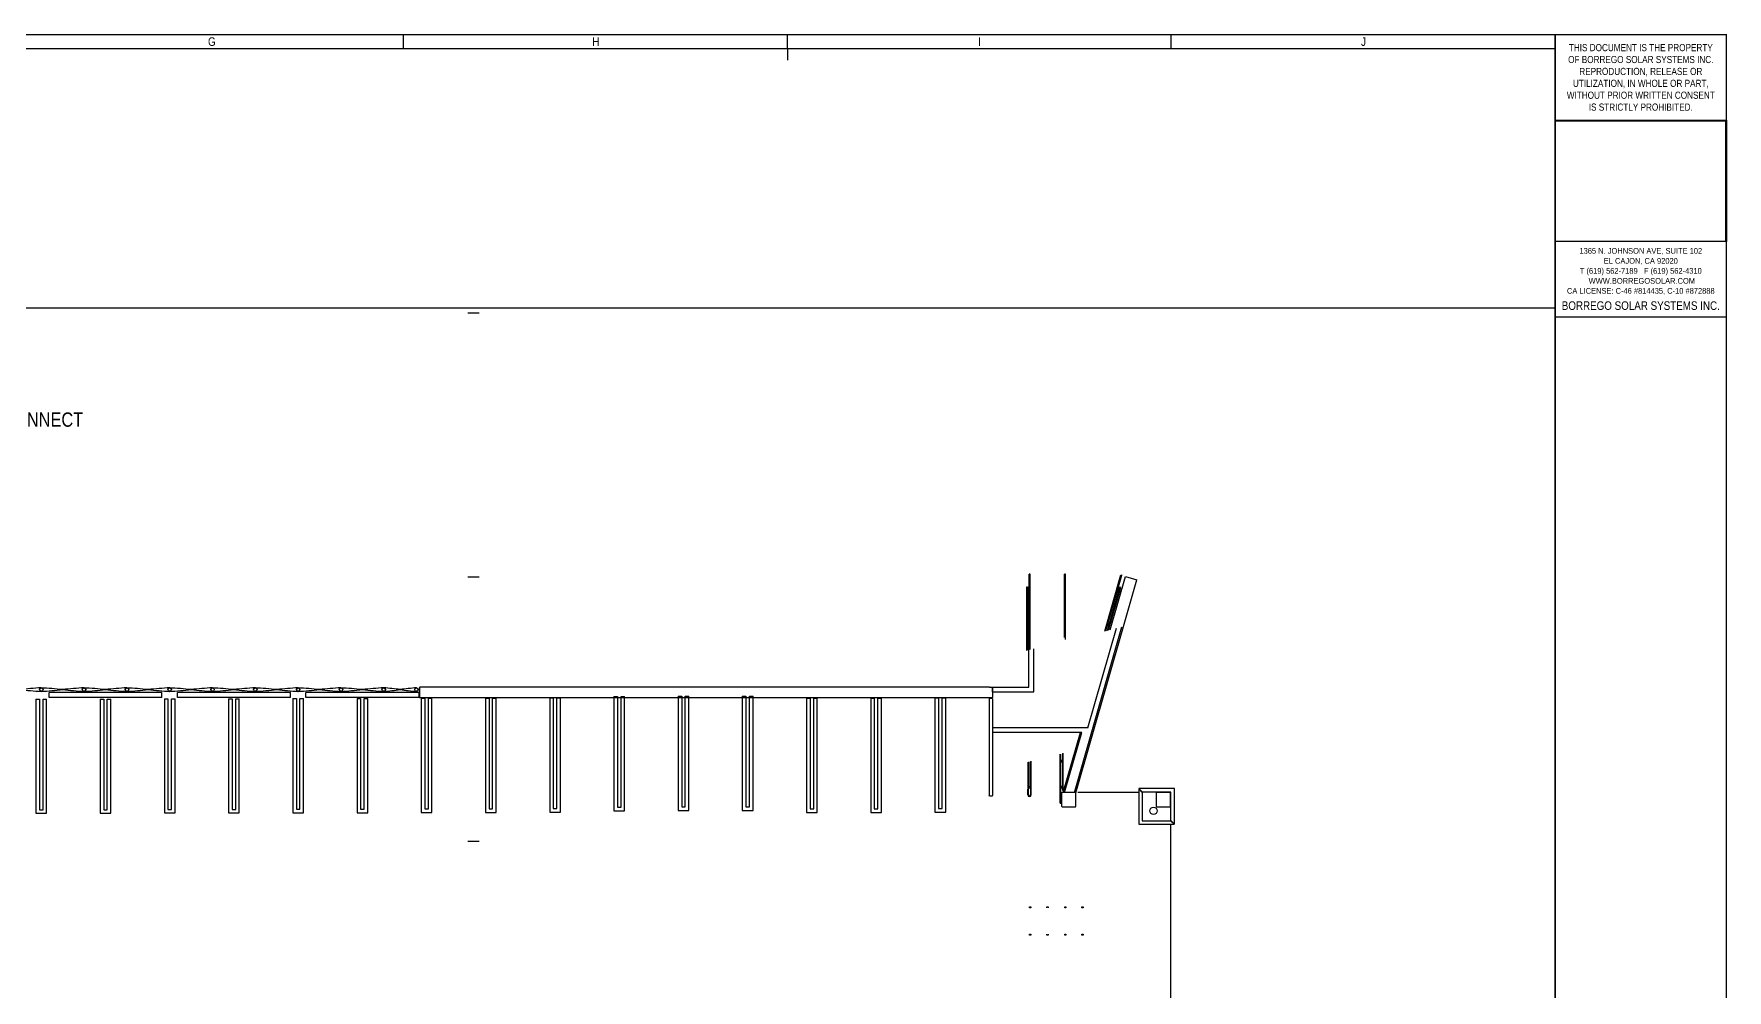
# Model space of a CAD drawing. Extents: x 1.3 to 36.8, y 1.2 to 24.4.
# Drawn here: x 21.94 to 36.78, y 16.04 to 24.42 of the extents above; entities that cross this region are included whole.
import ezdxf
from ezdxf import colors
from ezdxf.entities.mleader import LeaderData, LeaderLine
from ezdxf.enums import TextEntityAlignment as Align
from ezdxf.math import Vec2, Vec3

# ---------------------------------------------------------------- set-up
doc = ezdxf.new("R2010")
doc.units = 0
doc.header["$LTSCALE"] = 96
doc.header["$MEASUREMENT"] = 0
doc.linetypes.add('DOT', pattern=[0.25, 0, -0.25])
doc.linetypes.add('HIDDEN', pattern=[0.375, 0.25, -0.125])
for name, color, linetype in [('$AUDIT_BAD_LAYER1', 7, 'Continuous'), ('A-COLS', 1, 'Continuous'), ('A-FLOR-HRAL', 1, 'Continuous'), ('A-FLOR-OVHD', 2, 'HIDDEN'), ('A-WALL-FULL', 7, 'Continuous'), ('A-WALL-PRHT', 5, 'Continuous'), ('BORDER', 7, 'Continuous'), ('BS Title Block 24 x 36$0$TITLEBLOCK', 7, 'Continuous'), ('C-PKNG-STRP', 30, 'Continuous'), ('E - Equipment New', 7, 'Continuous')]:
    doc.layers.add(name, color=color, linetype=linetype)
doc.layers.add('NO PLOT - GRID', color=255, linetype='DOT', plot=False)
doc.layers.add('Non Printing', color=253, linetype='Continuous', plot=False)
doc.styles.add('Borrego 16TH', font='ARIALN.TTF', dxfattribs={"height": 0.0875})
doc.styles.add('Borrego 8th NO-ANNO', font='ARIALN.TTF')
doc.styles.add('BS Title Block 24 x 36$0$Borrego', font='ARIALN.TTF')
picture_1 = doc.add_image_def('image1.tif', size_in_pixel=(1233, 872))

# ---------------------------------------------------------------- blocks, each defined once
blk = doc.blocks.new('BLOCK')
at = {"layer": 'C-PKNG-STRP'}
for p, q in [((0, 0), (0, -192)), ((0, 0), (6, 0)), ((6, 0), (6, -186)), ((12, -186), (12, 0)), ((12, 0), (18, 0)), ((18, -192), (18, 0)), ((0, -192), (18, -192)), ((6, -186), (12, -186))]:
    blk.add_line(p, q, dxfattribs=at)
blk = doc.blocks.new('Border 24 x 36')
for p, q in [((24.038, 23.5), (24.038, 23.625)), ((27.4, 23.5), (27.4, 23.625)), ((30.762, 23.5), (30.762, 23.625))]:
    blk.add_line(p, q)
at = {"layer": 'BORDER'}
blk.add_line((34.125, 23.5), (0.5, 23.5), dxfattribs=at)
at = {"layer": 'BORDER', "const_width": 0.0125}
blk.add_lwpolyline([(0.375, 0.375), (35.625, 0.375), (35.625, 23.625), (0.375, 23.625)], close=True, dxfattribs=at)
at = {"layer": 'BORDER', "char_height": 0.075, "width": 0.18967, "attachment_point": 5, "style": 'Borrego 16TH'}
for s, insert in [('G', (22.358, 23.563)), ('H', (25.721, 23.563)), ('I', (29.083, 23.563)), ('J', (32.446, 23.563))]:
    blk.add_mtext(s, dxfattribs=dict(at, insert=insert))
blk = doc.blocks.new('BS Title Block 24 x 36$0$Revision Box New')
blk.add_lwpolyline([(-1.5, 2.527), (1.002, 2.527), (1.002, 2.377), (-1.5, 2.377)], close=True)
at = {"layer": 'BS Title Block 24 x 36$0$TITLEBLOCK'}
for p, q in [((-1.25, 2.527), (-1.25, 2.377)), ((-0.95, 2.527), (-0.95, 2.377)), ((-0.7, 2.527), (-0.7, 2.377))]:
    blk.add_line(p, q, dxfattribs=at)
blk.add_lwpolyline([(-1.5, 2.377), (-0.7, 2.377), (-0.7, 2.527), (-1.5, 2.527)], close=True, dxfattribs=at)
at = {"layer": 'BS Title Block 24 x 36$0$TITLEBLOCK', "style": 'BS Title Block 24 x 36$0$Borrego'}
for tag, p in [('03', (-1.375, 2.452)), ('01/15/07', (-1.1, 2.452)), ('DRN', (-0.825, 2.452))]:
    blk.add_attdef(tag, text='', height=0.0625, dxfattribs=at).set_placement(p, align=Align.MIDDLE_CENTER)
blk.add_attdef('AS_BUILT', text='', height=0.0625, dxfattribs=at).set_placement((-0.65, 2.446), align=Align.MIDDLE_LEFT)
blk = doc.blocks.new('BS Title Block 24 x 36')
at = {"layer": 'BS Title Block 24 x 36$0$TITLEBLOCK'}
for p, q in [((-1.5, 23.25), (-1.5, 23.25)), ((-1.35, 2.45), (-1.5, 2.45)), ((-1.35, 2.2), (-1.5, 2.2)), ((-1.35, 1.9), (-1.5, 1.9)), ((-1, 1.65), (-1, 0.85))]:
    blk.add_line(p, q, dxfattribs=at)
at = {"layer": 'BS Title Block 24 x 36$0$TITLEBLOCK', "const_width": 0.0125}
for points in [[(-1.5, 0), (0, 0), (0, 23.25), (-1.5, 23.25)], [(0, 0), (-1.5, 0), (-1.5, 23.25), (0, 23.25)], [(-1.5, 1.65), (-1.35, 1.65), (-1.35, 4.152), (-1.5, 4.152)]]:
    blk.add_lwpolyline(points, close=True, dxfattribs=at)
for points in [[(-1.5, 22.5), (0, 22.5)], [(-1.5, 21.439), (0, 21.439)], [(-1.5, 20.777), (0, 20.777)], [(-1.5, 4.152), (0, 4.152)]]:
    blk.add_lwpolyline(points, dxfattribs=at)
at = {"layer": 'BS Title Block 24 x 36$0$TITLEBLOCK'}
for points in [[(-1.5, 1.65, 0.0125, 0.0125, 0), (0, 1.65, 0.0125, 0.0125, 0)], [(-1.5, 0.85, 0.0125, 0.0125, 0), (0, 0.85, 0.0125, 0.0125, 0)]]:
    blk.add_lwpolyline(points, format="xyseb", dxfattribs=at)
for points in [[(-1.5, 1.45), (0, 1.45)], [(-1.5, 1.25), (0, 1.25)], [(-1.5, 1.05), (0, 1.05)]]:
    blk.add_lwpolyline(points, dxfattribs=at)
at = {"layer": 'BS Title Block 24 x 36$0$TITLEBLOCK', "rotation": 90}
blk.add_blockref('BS Title Block 24 x 36$0$Revision Box New', (1.177, 3.15), dxfattribs=at).add_auto_attribs({'AS_BUILT': 'UCSD SUBMITTAL', '01/15/07': '6/4/08', '03': '01', 'DRN': 'LFB'})
at = {"layer": 'BS Title Block 24 x 36$0$TITLEBLOCK', "style": 'BS Title Block 24 x 36$0$Borrego'}
for s, insert, char_height, width, attachment_point in [('THIS DOCUMENT IS THE PROPERTY OF BORREGO SOLAR SYSTEMS INC. REPRODUCTION, RELEASE OR UTILIZATION, IN WHOLE OR PART, WITHOUT PRIOR WRITTEN CONSENT IS STRICTLY PROHIBITED.', (-0.75, 22.875), 0.0625, 1.34656, 5), ('{\\fArial Narrow|b1|i0|c0|p34;DATE}', (-1.25, 1.55), 0.075, 0.5, 5), ('6/4/2008', (-0.95, 1.55), 0.075, 1, 4), ('{\\fArial Narrow|b1|i0|c0|p34;DRAWN}', (-1.25, 1.35), 0.075, 0.5, 5), ('L. BOUTILIER', (-0.95, 1.35), 0.075, 1, 4), ('{\\fArial Narrow|b1|i0|c0|p34;CHECKED}', (-1.25, 1.15), 0.075, 0.5, 5), ('B. HIBBERD', (-0.95, 1.15), 0.075, 1, 4), ('{\\fArial Narrow|b1|i0|c0|p34;SCALE}', (-1.25, 0.95), 0.075, 0.5, 5), ("AS SPEC'D", (-0.95, 0.95), 0.075, 1, 4)]:
    blk.add_mtext(s, dxfattribs=dict(at, insert=insert, char_height=char_height, width=width, attachment_point=attachment_point))
at = {"layer": 'BS Title Block 24 x 36$0$TITLEBLOCK', "line_spacing_factor": 1.05, "style": 'BS Title Block 24 x 36$0$Borrego'}
for s, insert, char_height, width, attachment_point in [('1365 N. JOHNSON AVE, SUITE 102\\PEL CAJON, CA 92020\\PT (619) 562-7189   F (619) 562-4310\\P WWW.BORREGOSOLAR.COM\\PCA LICENSE: C-46 #814435, C-10 #872888  ', (-0.75, 21.176), 0.05, 1.5, 5), ('BORREGO SOLAR SYSTEMS INC.', (-0.75, 20.914), 0.075, 1.75, 2)]:
    blk.add_mtext(s, dxfattribs=dict(at, insert=insert, char_height=char_height, width=width, attachment_point=attachment_point))
at = {"layer": 'BS Title Block 24 x 36$0$TITLEBLOCK', "rotation": 90, "style": 'BS Title Block 24 x 36$0$Borrego'}
for s, insert, char_height, width, attachment_point in [('GILMAN AND HOPKINS PARKING STRUCTURES', (-1.206, 12.139), 0.15, 4.25, 5), ('UNIVERSITY OF CALIFORNIA, SAN DIEGO', (-0.875, 12.139), 0.15, 4.25, 5), ('PHOTOVOLTAIC INSTALLATION', (-0.562, 12.139), 0.15, 4.25, 5), ('9500 GILMAN DR. LA JOLLA, CA 92093', (-0.25, 12.139), 0.1, 4.25, 5), ('{\\fArial Narrow|b1|i0|c0|p34;ISSUE DETAIL}', (-1.425, 2.55), 0.075, 0.6, 4), ('{\\fArial Narrow|b1|i0|c0|p34;DRN}', (-1.425, 2.327), 0.075, 0.41908, 5), ('{\\fArial Narrow|b1|i0|c0|p34;DATE}', (-1.425, 2.057), 0.075, 0.41908, 5), ('{\\fArial Narrow|b1|i0|c0|p34;REV}', (-1.425, 1.775), 0.075, 0.45, 5)]:
    blk.add_mtext(s, dxfattribs=dict(at, insert=insert, char_height=char_height, width=width, attachment_point=attachment_point))
image = blk.add_image(picture_1, insert=(-1.5, 21.439), size_in_units=(1.493, 1.056))
image.dxf.flags = 7
at = {"layer": 'BS Title Block 24 x 36$0$TITLEBLOCK'}
image = blk.add_image(picture_1, insert=(-1.5, 21.439), size_in_units=(1.5, 1.061), dxfattribs=at)
image.dxf.flags = 11

msp = doc.modelspace()

# ---------------------------------------------------------------- linework, layer by layer
at = {"layer": 'A-COLS'}
for p, q in [((31.62076, 17.80689), (31.62076, 17.49623)), ((31.65201, 17.77564), (31.62076, 17.80689)), ((31.93326, 17.80873), (31.6226, 17.80873)), ((31.65385, 17.77748), (31.6226, 17.80873)), ((31.93326, 17.49807), (31.93326, 17.80873)), ((31.65201, 17.77564), (31.65201, 17.52748)), ((31.90201, 17.77748), (31.65385, 17.77748)), ((31.90201, 17.52932), (31.90201, 17.77748)), ((31.65201, 17.52748), (31.90016, 17.52748)), ((31.90016, 17.52748), (31.93141, 17.49623)), ((31.90201, 17.52932), (31.93326, 17.49807)), ((31.62076, 17.49623), (31.93141, 17.49623))]:
    msp.add_line(p, q, dxfattribs=at)
for points in [[(31.07058, 17.65357), (31.07058, 17.77075), (31.06667, 17.77466), (30.94949, 17.77466), (30.94558, 17.77075), (30.94558, 17.65357), (30.94949, 17.64966), (31.06667, 17.64966)], [(31.8987, 17.65357), (31.8987, 17.77075), (31.8948, 17.77466), (31.77761, 17.77466), (31.7737, 17.77075), (31.7737, 17.65357), (31.77761, 17.64966), (31.8948, 17.64966)]]:
    msp.add_lwpolyline(points, close=True, dxfattribs=at)
msp.add_circle((31.75061, 17.61403), 0.03125, dxfattribs=at)
at = {"layer": 'A-FLOR-HRAL'}
for p, q in [((30.66173, 19.02398), (30.66173, 19.68622)), ((30.66954, 19.68622), (30.66173, 19.68622)), ((30.66954, 19.02592), (30.66954, 19.68622)), ((30.97943, 19.68622), (30.97162, 19.68622)), ((30.97162, 19.13093), (30.97162, 19.68622)), ((30.97943, 19.11516), (30.97943, 19.68622)), ((31.32293, 19.18844), (31.46431, 19.68148)), ((31.33168, 19.19061), (31.47182, 19.67932)), ((31.46431, 19.68148), (31.47182, 19.67932)), ((30.63959, 19.01847), (30.63959, 19.57601)), ((30.63959, 19.57601), (30.6474, 19.57601)), ((30.6474, 19.57601), (30.6474, 19.02041)), ((31.34773, 19.1946), (31.45632, 19.57332)), ((31.35648, 19.19678), (31.46383, 19.57117)), ((31.46383, 19.57117), (31.45632, 19.57332)), ((30.92995, 18.10941), (30.92995, 17.68612)), ((30.93777, 17.69133), (30.93777, 18.11171)), ((30.95209, 18.11591), (30.95209, 17.79539)), ((30.9599, 17.79539), (30.9599, 18.1182)), ((30.65001, 18.04112), (30.65001, 17.80982)), ((30.65782, 18.04306), (30.65782, 17.80982)), ((30.67214, 18.04662), (30.67214, 17.75383)), ((30.67995, 17.75383), (30.67995, 18.04857)), ((30.6487, 17.75383), (30.6487, 17.80461)), ((30.65652, 17.80461), (30.6487, 17.80461)), ((30.65782, 17.80982), (30.65001, 17.80982)), ((30.65652, 17.75383), (30.65652, 17.80461)), ((30.66433, 17.7382), (30.66433, 17.7382)), ((30.93516, 17.68091), (30.94309, 17.68091)), ((30.94037, 17.68872), (30.94309, 17.68872)), ((30.94309, 17.68091), (30.94309, 17.68872)), ((30.95209, 17.79539), (30.9599, 17.79539))]:
    msp.add_line(p, q, dxfattribs=at)
for centre, radius in [((30.65066, 19.5415), 0.00326), ((30.65066, 19.52848), 0.00326), ((31.44026, 19.52848), 0.00326), ((31.44385, 19.541), 0.00326), ((30.65066, 19.25504), 0.00326), ((30.65066, 19.24202), 0.00326), ((31.35812, 19.24202), 0.00326), ((31.36171, 19.25454), 0.00326), ((22.00808, 18.6757), 0.01562), ((22.00808, 18.6757), 0.01432), ((22.38308, 18.6757), 0.01562), ((22.38308, 18.6757), 0.01432), ((22.75808, 18.6757), 0.01562), ((22.75808, 18.6757), 0.01432), ((23.13308, 18.6757), 0.01562), ((23.13308, 18.6757), 0.01432), ((23.50808, 18.6757), 0.01562), ((23.50808, 18.6757), 0.01432), ((23.88308, 18.6757), 0.01562), ((23.88308, 18.6757), 0.01432), ((24.25808, 18.6757), 0.01562), ((24.25808, 18.6757), 0.01432), ((24.63308, 18.6757), 0.01562), ((24.63308, 18.6757), 0.01432), ((25.00808, 18.6757), 0.01562), ((25.00808, 18.6757), 0.01432), ((25.29454, 18.6757), 0.01562), ((25.29454, 18.6757), 0.01432), ((30.94883, 18.05646), 0.00326), ((30.94883, 18.04344), 0.00326), ((30.66107, 17.82729), 0.00326), ((30.66107, 17.81427), 0.00326), ((30.94883, 17.82729), 0.00326), ((30.94883, 17.81427), 0.00326)]:
    msp.add_circle(centre, radius, dxfattribs=at)
for centre, radius, start, end in [((22.19643, 15.29832), 3.39823, 93.177292, 96.349992), ((21.46382, 10.97373), 7.73665, 84.57266, 85.977477), ((22.57143, 15.29832), 3.39823, 93.177292, 96.349992), ((21.83882, 10.97373), 7.73665, 84.57266, 85.977477), ((22.94643, 15.29832), 3.39823, 93.177292, 96.349992), ((22.21382, 10.97373), 7.73665, 84.57266, 85.977477), ((23.32143, 15.29832), 3.39823, 93.177292, 96.349992), ((22.58882, 10.97373), 7.73665, 84.57266, 85.977477), ((23.69643, 15.29832), 3.39823, 93.177292, 96.349992), ((22.96382, 10.97373), 7.73665, 84.57266, 85.977477), ((24.07143, 15.29832), 3.39823, 93.177292, 96.349992), ((23.33882, 10.97373), 7.73665, 84.57266, 85.977477), ((24.44643, 15.29832), 3.39823, 93.177292, 96.349992), ((23.71382, 10.97373), 7.73665, 84.57266, 85.977477), ((24.82143, 15.29832), 3.39823, 93.177292, 96.349992), ((24.08882, 10.97373), 7.73665, 84.57266, 85.977477), ((25.19643, 15.29832), 3.39823, 93.177292, 96.349992), ((24.8637, 16.70357), 1.99299, 81.70268, 85.845662), ((25.43892, 16.70357), 1.99299, 94.154338, 98.29732), ((22.19643, 22.05309), 3.39823, 263.650008, 266.822708), ((21.46382, 26.37767), 7.73665, 274.022523, 275.42734), ((22.57143, 22.05309), 3.39823, 263.650008, 266.822708), ((21.83882, 26.37767), 7.73665, 274.022523, 275.42734), ((22.94643, 22.05309), 3.39823, 263.650008, 266.822708), ((22.21382, 26.37767), 7.73665, 274.022523, 275.42734), ((23.32143, 22.05309), 3.39823, 263.650008, 266.822708), ((22.58882, 26.37767), 7.73665, 274.022523, 275.42734), ((23.69643, 22.05309), 3.39823, 263.650008, 266.822708), ((22.96382, 26.37767), 7.73665, 274.022523, 275.42734), ((24.07143, 22.05309), 3.39823, 263.650008, 266.822708), ((23.33882, 26.37767), 7.73665, 274.022523, 275.42734), ((24.44643, 22.05309), 3.39823, 263.650008, 266.822708), ((23.71382, 26.37767), 7.73665, 274.022523, 275.42734), ((24.82143, 22.05309), 3.39823, 263.650008, 266.822708), ((24.08882, 26.37767), 7.73665, 274.022523, 275.42734), ((25.19643, 22.05309), 3.39823, 263.650008, 266.822708), ((24.8637, 20.64783), 1.99299, 274.154338, 278.29732), ((25.43892, 20.64783), 1.99299, 261.70268, 265.845662), ((30.66433, 17.75383), 0.01562, 180, 270), ((30.66433, 17.75383), 0.00781, 180, 270), ((30.66433, 17.75383), 0.01562, 270, 360), ((30.66433, 17.75383), 0.00781, 270, 360), ((30.93516, 17.68612), 0.00521, 180, 270), ((30.94037, 17.69133), 0.0026, 180, 270)]:
    msp.add_arc(centre, radius, start, end, dxfattribs=at)
at = {"layer": 'A-FLOR-OVHD'}
for p, q in [((31.62076, 17.77466), (31.08889, 17.77466)), ((31.8987, 17.49623), (31.8987, 14.73386))]:
    msp.add_line(p, q, dxfattribs=at)
at = {"layer": 'A-WALL-FULL'}
for p, q in [((31.05711, 17.77466), (31.47323, 19.22582)), ((31.06971, 17.77162), (31.48773, 19.22943)), ((31.17656, 18.34237), (31.42655, 19.21421)), ((30.65912, 18.69653), (30.65912, 19.02333)), ((30.70079, 18.65487), (30.70079, 19.03369)), ((25.32449, 18.69653), (25.32058, 18.69263)), ((25.32058, 18.69263), (25.32449, 18.69653)), ((25.32449, 18.69653), (25.32058, 18.69263)), ((25.32058, 18.69263), (25.32449, 18.69653)), ((25.32058, 18.69263), (25.32058, 18.60669)), ((25.32058, 18.69263), (25.32058, 18.60669)), ((30.31407, 18.69653), (25.32449, 18.69653)), ((30.31407, 18.69653), (30.33751, 18.69653)), ((30.33751, 18.69653), (30.34141, 18.69263)), ((30.34141, 18.69653), (30.65912, 18.69653)), ((30.34141, 18.65487), (30.34141, 18.69653)), ((30.34141, 18.69263), (30.34141, 18.62752)), ((25.32058, 18.62362), (25.32058, 18.60669)), ((25.32449, 18.60278), (25.32058, 18.60669)), ((25.32449, 18.60278), (25.32058, 18.60669)), ((25.32449, 18.60278), (25.32058, 18.60669)), ((30.33751, 18.60278), (25.32449, 18.60278)), ((30.31407, 18.59758), (30.31016, 18.59367)), ((30.31016, 18.59367), (30.31016, 17.74732)), ((30.33751, 18.59758), (30.31407, 18.59758)), ((30.34141, 18.60669), (30.33751, 18.60278)), ((30.33751, 18.59758), (30.34141, 18.59367)), ((30.34141, 18.65487), (30.70079, 18.65487)), ((30.34141, 18.62752), (30.34141, 18.60669)), ((30.34141, 18.59367), (30.34141, 17.74732)), ((31.17656, 18.34237), (30.34141, 18.34237)), ((31.1221, 18.3007), (30.34141, 18.3007)), ((30.96043, 17.77466), (31.11127, 18.3007)), ((30.97126, 17.77466), (31.1221, 18.3007)), ((30.31407, 17.74341), (30.31016, 17.74732)), ((30.33751, 17.74341), (30.31407, 17.74341)), ((30.33751, 17.74341), (30.34141, 17.74732)), ((30.66509, 16.77466), (30.67551, 16.77466)), ((30.66509, 16.76424), (30.66509, 16.77466)), ((30.67551, 16.76424), (30.66509, 16.76424)), ((30.67551, 16.77466), (30.67551, 16.76424)), ((30.81613, 16.77466), (30.82655, 16.77466)), ((30.81613, 16.76424), (30.81613, 16.77466)), ((30.82655, 16.77466), (30.82655, 16.76424)), ((30.97238, 16.77466), (30.9828, 16.77466)), ((30.97238, 16.76424), (30.97238, 16.77466)), ((30.9828, 16.76424), (30.97238, 16.76424)), ((30.9828, 16.77466), (30.9828, 16.76424)), ((31.12343, 16.76424), (31.12343, 16.77466)), ((31.12343, 16.77466), (31.13384, 16.77466)), ((31.13384, 16.76424), (31.12343, 16.76424)), ((31.13384, 16.77466), (31.13384, 16.76424)), ((30.81613, 16.52466), (30.81613, 16.53508)), ((30.82655, 16.52466), (30.81613, 16.52466)), ((30.82655, 16.53508), (30.82655, 16.52466)), ((30.97238, 16.53508), (30.9828, 16.53508)), ((30.97238, 16.52466), (30.97238, 16.53508)), ((30.9828, 16.52466), (30.97238, 16.52466)), ((30.9828, 16.53508), (30.9828, 16.52466)), ((31.12343, 16.53508), (31.13384, 16.53508)), ((31.12343, 16.52466), (31.12343, 16.53508)), ((31.13384, 16.52466), (31.12343, 16.52466)), ((31.13384, 16.53508), (31.13384, 16.52466))]:
    msp.add_line(p, q, dxfattribs=at)
msp.add_lwpolyline([(30.67551, 16.52466), (30.66509, 16.52466), (30.66509, 16.53508), (30.67551, 16.53508)], close=True, dxfattribs=at)
at = {"layer": 'A-WALL-PRHT'}
for p, q in [((31.37104, 19.2004), (31.50434, 19.66528)), ((31.48773, 19.22943), (31.60447, 19.63657)), ((31.50434, 19.66528), (31.60447, 19.63657)), ((23.06537, 18.64966), (22.07579, 18.64966)), ((22.07579, 18.60799), (22.07579, 18.64966)), ((23.06537, 18.60799), (22.07579, 18.60799)), ((23.06537, 18.60799), (23.06537, 18.64966)), ((24.19037, 18.64966), (23.20079, 18.64966)), ((23.20079, 18.60799), (23.20079, 18.64966)), ((24.19037, 18.60799), (23.20079, 18.60799)), ((24.19037, 18.60799), (24.19037, 18.64966)), ((25.31537, 18.64966), (24.32579, 18.64966)), ((24.32579, 18.60799), (24.32579, 18.64966)), ((25.31537, 18.60799), (24.32579, 18.60799)), ((25.31537, 18.64966), (25.31537, 18.60799))]:
    msp.add_line(p, q, dxfattribs=at)
at = {"layer": 'NO PLOT - GRID'}
for p, q in [((28.54392, 24.28712), (28.54392, 1.26212)), ((1.64392, 21.97462), (35.16892, 21.97462)), ((1.64392, 19.66212), (35.16892, 19.66212)), ((1.64392, 17.34962), (35.16892, 17.34962))]:
    msp.add_line(p, q, dxfattribs=at)
at = {"layer": 'Non Printing', "linetype": 'Continuous'}
msp.add_lwpolyline([(11.77771, 1.87451), (35.26892, 1.87451), (35.26892, 22.01479), (11.77771, 22.01479)], close=True, dxfattribs=at)

# ---------------------------------------------------------------- block references
at = {"layer": '$AUDIT_BAD_LAYER1'}
msp.add_blockref('BS Title Block 24 x 36', (36.76892, 1.16212), dxfattribs=at)
msp.add_blockref('Border 24 x 36', (1.14392, 0.78712))
at = {"layer": 'C-PKNG-STRP', "xscale": 0.005208333316844005, "yscale": 0.005208333316844227, "zscale": 0.005208333316844241}
for p in [(21.9612, 18.5928), (22.5237, 18.5928), (23.0862, 18.5953), (23.6487, 18.5953), (24.2112, 18.59779), (24.7737, 18.59779), (25.3362, 18.60029), (25.8987, 18.60029), (26.4612, 18.60278), (27.0237, 18.61548), (27.5862, 18.61798), (28.1487, 18.61798), (28.7112, 18.60029), (29.2737, 18.60029), (29.8362, 18.60278)]:
    msp.add_blockref('BLOCK', p, dxfattribs=at)

# ---------------------------------------------------------------- leaders
at = {"layer": 'E - Equipment New'}
ml = msp.add_multileader_mtext('Standard', dxfattribs=at)
ml.set_content('100A DISCONNECT', color=256, style='Borrego 8th NO-ANNO')
ml.set_leader_properties()
ml.build(insert=Vec2(0, 0))
ml.multileader.update_dxf_attribs({"leader_type": 2, "dogleg_length": 0.36, "arrow_head_size": 0.125})
ctx = ml.context
ctx.base_point, ctx.char_height, ctx.arrow_head_size, ctx.landing_gap_size, ctx.plane_origin = Vec3(21.02316, 21.03936), 0.125, 0.125, 0.03125, Vec3(20.47228, 21.42211)
notes = []
notes.append((ctx, [(0, (1, 1, 0), (20.66316, 21.03936), (1, 0), 0.36, [(0, [(20.47228, 21.42211)], 0, [])])]))
ctx.mtext.insert, ctx.mtext.flow_direction = Vec3(21.05441, 21.10293), 5
for ctx, leaders in notes:
    for number, flags, end, landing, length, lines in leaders:
        leader = LeaderData()
        leader.index, (leader.has_last_leader_line, leader.has_dogleg_vector, leader.attachment_direction) = number, flags
        leader.last_leader_point, leader.dogleg_vector, leader.dogleg_length = Vec3(end), Vec3(landing), length
        for number, points, colour, breaks in lines:
            line = LeaderLine()
            line.index, line.vertices, line.color, line.breaks = number, Vec3.list(points), colors.encode_raw_color(colour), breaks
            leader.lines.append(line)
        ctx.leaders.append(leader)

doc.saveas('drawing.dxf')
